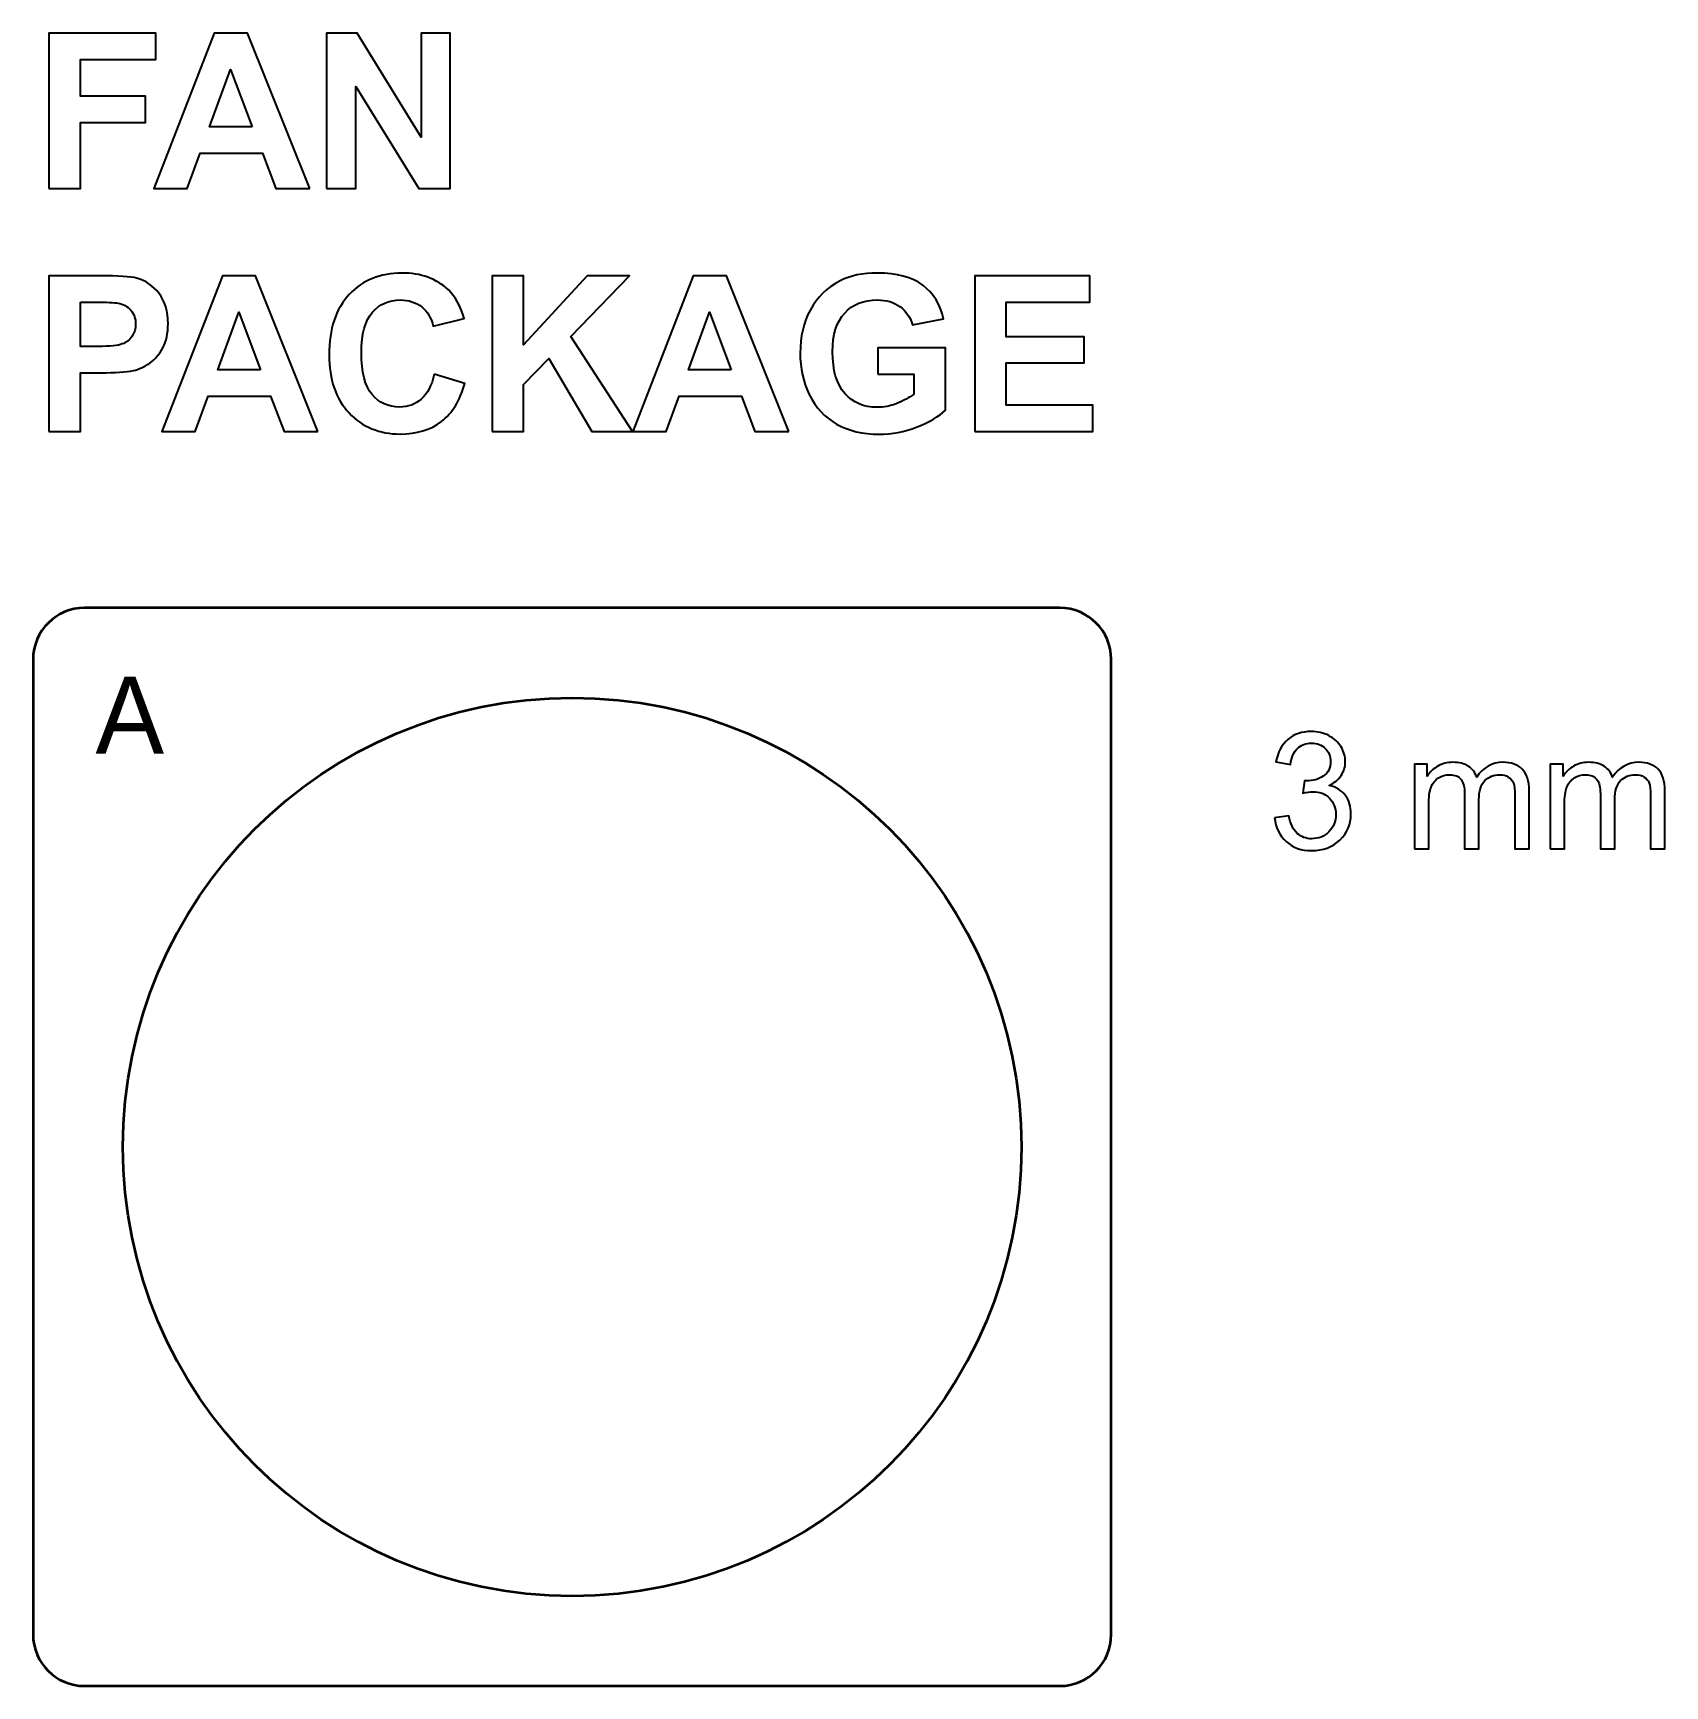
# Model space of a CAD drawing. Header units: millimetres. Extents: x -90 to 80, y -130 to 135.
# Drawn here: x -90 to -26.4, y 70.5 to 134.9 of the extents above; entities that cross this region are included whole.
import ezdxf

# ---------------------------------------------------------------- set-up
doc = ezdxf.new("R2010")
doc.units = ezdxf.units.MM
doc.header["$MEASUREMENT"] = 0
doc.layers.add('Layer 1', color=7, linetype='Continuous')

msp = doc.modelspace()

# ---------------------------------------------------------------- linework, layer by layer
at = {"layer": 'Layer 1', "color": 242, "lineweight": 35}
msp.add_ellipse((-69, 91.5), major_axis=(0, 17.5), ratio=1, dxfattribs=at)
at = {"layer": 'Layer 1', "color": 7}
for points, knots in [([(-89.3819, 128.8349), (-89.3819, 128.8349), (-89.3819, 134.897), (-89.3819, 134.897), (-89.3819, 134.897), (-89.3819, 134.897), (-85.2164, 134.897), (-85.2164, 134.897), (-85.2164, 134.897), (-85.2164, 134.897), (-85.2164, 133.8725), (-85.2164, 133.8725), (-85.2164, 133.8725), (-85.2164, 133.8725), (-88.1543, 133.8725), (-88.1543, 133.8725), (-88.1543, 133.8725), (-88.1543, 133.8725), (-88.1543, 132.4332), (-88.1543, 132.4332), (-88.1543, 132.4332), (-88.1543, 132.4332), (-85.6143, 132.4332), (-85.6143, 132.4332), (-85.6143, 132.4332), (-85.6143, 132.4332), (-85.6143, 131.4087), (-85.6143, 131.4087), (-85.6143, 131.4087), (-85.6143, 131.4087), (-88.1543, 131.4087), (-88.1543, 131.4087), (-88.1543, 131.4087), (-88.1543, 131.4087), (-88.1543, 128.8349), (-88.1543, 128.8349), (-88.1543, 128.8349), (-88.1543, 128.8349), (-89.3819, 128.8349), (-89.3819, 128.8349)], [0, 0, 0, 0, 0.0909091, 0.0909091, 0.0909091, 0.0909091, 0.1818182, 0.1818182, 0.1818182, 0.1818182, 0.2727273, 0.2727273, 0.2727273, 0.2727273, 0.3636364, 0.3636364, 0.3636364, 0.3636364, 0.4545455, 0.4545455, 0.4545455, 0.4545455, 0.5454545, 0.5454545, 0.5454545, 0.5454545, 0.6363636, 0.6363636, 0.6363636, 0.6363636, 0.7272727, 0.7272727, 0.7272727, 0.7272727, 0.8181818, 0.8181818, 0.8181818, 0.8181818, 1, 1, 1, 1]), ([(-79.2164, 128.8349), (-79.2164, 128.8349), (-80.5386, 128.8349), (-80.5386, 128.8349), (-80.5386, 128.8349), (-80.5386, 128.8349), (-81.0621, 130.215), (-81.0621, 130.215), (-81.0621, 130.215), (-81.0621, 130.215), (-83.4934, 130.215), (-83.4934, 130.215), (-83.4934, 130.215), (-83.4934, 130.215), (-83.9972, 128.8349), (-83.9972, 128.8349), (-83.9972, 128.8349), (-83.9972, 128.8349), (-85.2954, 128.8349), (-85.2954, 128.8349), (-85.2954, 128.8349), (-85.2954, 128.8349), (-82.9417, 134.897), (-82.9417, 134.897), (-82.9417, 134.897), (-82.9417, 134.897), (-81.6449, 134.897), (-81.6449, 134.897), (-81.6449, 134.897), (-81.6449, 134.897), (-79.2164, 128.8349), (-79.2164, 128.8349)], [0, 0, 0, 0, 0.1111111, 0.1111111, 0.1111111, 0.1111111, 0.2222222, 0.2222222, 0.2222222, 0.2222222, 0.3333333, 0.3333333, 0.3333333, 0.3333333, 0.4444444, 0.4444444, 0.4444444, 0.4444444, 0.5555556, 0.5555556, 0.5555556, 0.5555556, 0.6666667, 0.6666667, 0.6666667, 0.6666667, 0.7777778, 0.7777778, 0.7777778, 0.7777778, 1, 1, 1, 1]), ([(-78.563, 128.8349), (-78.563, 128.8349), (-78.563, 134.897), (-78.563, 134.897), (-78.563, 134.897), (-78.563, 134.897), (-77.3749, 134.897), (-77.3749, 134.897), (-77.3749, 134.897), (-77.3749, 134.897), (-74.8801, 130.8344), (-74.8801, 130.8344), (-74.8801, 130.8344), (-74.8801, 130.8344), (-74.8801, 134.897), (-74.8801, 134.897), (-74.8801, 134.897), (-74.8801, 134.897), (-73.7455, 134.897), (-73.7455, 134.897), (-73.7455, 134.897), (-73.7455, 134.897), (-73.7455, 128.8349), (-73.7455, 128.8349), (-73.7455, 128.8349), (-73.7455, 128.8349), (-74.9718, 128.8349), (-74.9718, 128.8349), (-74.9718, 128.8349), (-74.9718, 128.8349), (-77.4285, 132.8198), (-77.4285, 132.8198), (-77.4285, 132.8198), (-77.4285, 132.8198), (-77.4285, 128.8349), (-77.4285, 128.8349), (-77.4285, 128.8349), (-77.4285, 128.8349), (-78.563, 128.8349), (-78.563, 128.8349)], [0, 0, 0, 0, 0.0909091, 0.0909091, 0.0909091, 0.0909091, 0.1818182, 0.1818182, 0.1818182, 0.1818182, 0.2727273, 0.2727273, 0.2727273, 0.2727273, 0.3636364, 0.3636364, 0.3636364, 0.3636364, 0.4545455, 0.4545455, 0.4545455, 0.4545455, 0.5454545, 0.5454545, 0.5454545, 0.5454545, 0.6363636, 0.6363636, 0.6363636, 0.6363636, 0.7272727, 0.7272727, 0.7272727, 0.7272727, 0.8181818, 0.8181818, 0.8181818, 0.8181818, 1, 1, 1, 1]), ([(-81.46, 131.2394), (-81.46, 131.2394), (-82.3025, 133.4831), (-82.3025, 133.4831), (-82.3025, 133.4831), (-82.3025, 133.4831), (-83.1209, 131.2394), (-83.1209, 131.2394), (-83.1209, 131.2394), (-83.1209, 131.2394), (-81.46, 131.2394), (-81.46, 131.2394)], [0, 0, 0, 0, 0.25, 0.25, 0.25, 0.25, 0.5, 0.5, 0.5, 0.5, 1, 1, 1, 1]), ([(-89.3819, 119.3763), (-89.3819, 119.3763), (-89.3819, 125.4384), (-89.3819, 125.4384), (-89.3819, 125.4384), (-89.3819, 125.4384), (-87.4191, 125.4384), (-87.4191, 125.4384), (-87.4191, 125.4384), (-86.6754, 125.4384), (-86.1914, 125.4088), (-85.9657, 125.3481), (-85.9657, 125.3481), (-85.6185, 125.2564), (-85.3278, 125.0588), (-85.0936, 124.754), (-85.0936, 124.754), (-84.8594, 124.4492), (-84.7422, 124.0555), (-84.7422, 123.5729), (-84.7422, 123.5729), (-84.7422, 123.2004), (-84.81, 122.8885), (-84.944, 122.6345), (-84.944, 122.6345), (-85.0795, 122.3805), (-85.2502, 122.1816), (-85.4577, 122.0362), (-85.4577, 122.0362), (-85.6651, 121.8923), (-85.8768, 121.7963), (-86.0913, 121.7498), (-86.0913, 121.7498), (-86.3834, 121.6919), (-86.8053, 121.6623), (-87.3584, 121.6623), (-87.3584, 121.6623), (-87.3584, 121.6623), (-88.1543, 121.6623), (-88.1543, 121.6623), (-88.1543, 121.6623), (-88.1543, 121.6623), (-88.1543, 119.3763), (-88.1543, 119.3763), (-88.1543, 119.3763), (-88.1543, 119.3763), (-89.3819, 119.3763), (-89.3819, 119.3763)], [0, 0, 0, 0, 0.0769231, 0.0769231, 0.0769231, 0.0769231, 0.1538462, 0.1538462, 0.1538462, 0.1538462, 0.2307692, 0.2307692, 0.2307692, 0.2307692, 0.3076923, 0.3076923, 0.3076923, 0.3076923, 0.3846154, 0.3846154, 0.3846154, 0.3846154, 0.4615385, 0.4615385, 0.4615385, 0.4615385, 0.5384615, 0.5384615, 0.5384615, 0.5384615, 0.6153846, 0.6153846, 0.6153846, 0.6153846, 0.6923077, 0.6923077, 0.6923077, 0.6923077, 0.7692308, 0.7692308, 0.7692308, 0.7692308, 0.8461538, 0.8461538, 0.8461538, 0.8461538, 1, 1, 1, 1]), ([(-78.9017, 119.3763), (-78.9017, 119.3763), (-80.2239, 119.3763), (-80.2239, 119.3763), (-80.2239, 119.3763), (-80.2239, 119.3763), (-80.7474, 120.7564), (-80.7474, 120.7564), (-80.7474, 120.7564), (-80.7474, 120.7564), (-83.1787, 120.7564), (-83.1787, 120.7564), (-83.1787, 120.7564), (-83.1787, 120.7564), (-83.6825, 119.3763), (-83.6825, 119.3763), (-83.6825, 119.3763), (-83.6825, 119.3763), (-84.9807, 119.3763), (-84.9807, 119.3763), (-84.9807, 119.3763), (-84.9807, 119.3763), (-82.627, 125.4384), (-82.627, 125.4384), (-82.627, 125.4384), (-82.627, 125.4384), (-81.3302, 125.4384), (-81.3302, 125.4384), (-81.3302, 125.4384), (-81.3302, 125.4384), (-78.9017, 119.3763), (-78.9017, 119.3763)], [0, 0, 0, 0, 0.1111111, 0.1111111, 0.1111111, 0.1111111, 0.2222222, 0.2222222, 0.2222222, 0.2222222, 0.3333333, 0.3333333, 0.3333333, 0.3333333, 0.4444444, 0.4444444, 0.4444444, 0.4444444, 0.5555556, 0.5555556, 0.5555556, 0.5555556, 0.6666667, 0.6666667, 0.6666667, 0.6666667, 0.7777778, 0.7777778, 0.7777778, 0.7777778, 1, 1, 1, 1]), ([(-74.3706, 121.6115), (-74.3706, 121.6115), (-73.1853, 121.2474), (-73.1853, 121.2474), (-73.1853, 121.2474), (-73.3673, 120.58), (-73.6707, 120.0847), (-74.0941, 119.7601), (-74.0941, 119.7601), (-74.5174, 119.437), (-75.0536, 119.2747), (-75.7041, 119.2747), (-75.7041, 119.2747), (-76.5099, 119.2747), (-77.1717, 119.5499), (-77.691, 120.1002), (-77.691, 120.1002), (-78.2088, 120.6505), (-78.4685, 121.4026), (-78.4685, 122.358), (-78.4685, 122.358), (-78.4685, 123.3669), (-78.2074, 124.1515), (-77.6867, 124.7103), (-77.6867, 124.7103), (-77.166, 125.2691), (-76.4802, 125.5485), (-75.6307, 125.5485), (-75.6307, 125.5485), (-74.8885, 125.5485), (-74.286, 125.3283), (-73.8231, 124.8895), (-73.8231, 124.8895), (-73.5466, 124.6298), (-73.3405, 124.2573), (-73.2022, 123.7705), (-73.2022, 123.7705), (-73.2022, 123.7705), (-74.413, 123.4826), (-74.413, 123.4826), (-74.413, 123.4826), (-74.4849, 123.7959), (-74.6345, 124.0442), (-74.8617, 124.2263), (-74.8617, 124.2263), (-75.0903, 124.4083), (-75.3669, 124.4986), (-75.6914, 124.4986), (-75.6914, 124.4986), (-76.1416, 124.4986), (-76.507, 124.3377), (-76.7864, 124.0146), (-76.7864, 124.0146), (-77.0672, 123.6929), (-77.2069, 123.1707), (-77.2069, 122.4483), (-77.2069, 122.4483), (-77.2069, 121.6834), (-77.0687, 121.1374), (-76.7935, 120.8128), (-76.7935, 120.8128), (-76.5169, 120.4868), (-76.1585, 120.3246), (-75.7168, 120.3246), (-75.7168, 120.3246), (-75.3909, 120.3246), (-75.1101, 120.4276), (-74.8758, 120.635), (-74.8758, 120.635), (-74.6416, 120.8424), (-74.4722, 121.167), (-74.3706, 121.6115)], [0, 0, 0, 0, 0.0526316, 0.0526316, 0.0526316, 0.0526316, 0.1052632, 0.1052632, 0.1052632, 0.1052632, 0.1578947, 0.1578947, 0.1578947, 0.1578947, 0.2105263, 0.2105263, 0.2105263, 0.2105263, 0.2631579, 0.2631579, 0.2631579, 0.2631579, 0.3157895, 0.3157895, 0.3157895, 0.3157895, 0.3684211, 0.3684211, 0.3684211, 0.3684211, 0.4210526, 0.4210526, 0.4210526, 0.4210526, 0.4736842, 0.4736842, 0.4736842, 0.4736842, 0.5263158, 0.5263158, 0.5263158, 0.5263158, 0.5789474, 0.5789474, 0.5789474, 0.5789474, 0.6315789, 0.6315789, 0.6315789, 0.6315789, 0.6842105, 0.6842105, 0.6842105, 0.6842105, 0.7368421, 0.7368421, 0.7368421, 0.7368421, 0.7894737, 0.7894737, 0.7894737, 0.7894737, 0.8421053, 0.8421053, 0.8421053, 0.8421053, 0.8947368, 0.8947368, 0.8947368, 0.8947368, 1, 1, 1, 1]), ([(-72.1171, 119.3763), (-72.1171, 119.3763), (-72.1171, 125.4384), (-72.1171, 125.4384), (-72.1171, 125.4384), (-72.1171, 125.4384), (-70.8894, 125.4384), (-70.8894, 125.4384), (-70.8894, 125.4384), (-70.8894, 125.4384), (-70.8894, 122.7531), (-70.8894, 122.7531), (-70.8894, 122.7531), (-70.8894, 122.7531), (-68.4158, 125.4384), (-68.4158, 125.4384), (-68.4158, 125.4384), (-68.4158, 125.4384), (-66.7704, 125.4384), (-66.7704, 125.4384), (-66.7704, 125.4384), (-66.7704, 125.4384), (-69.0578, 123.0776), (-69.0578, 123.0776), (-69.0578, 123.0776), (-69.0578, 123.0776), (-66.6519, 119.3763), (-66.6519, 119.3763), (-66.6519, 119.3763), (-66.6519, 119.3763), (-68.2352, 119.3763), (-68.2352, 119.3763), (-68.2352, 119.3763), (-68.2352, 119.3763), (-69.9031, 122.2225), (-69.9031, 122.2225), (-69.9031, 122.2225), (-69.9031, 122.2225), (-70.8894, 121.2093), (-70.8894, 121.2093), (-70.8894, 121.2093), (-70.8894, 121.2093), (-70.8894, 119.3763), (-70.8894, 119.3763), (-70.8894, 119.3763), (-70.8894, 119.3763), (-72.1171, 119.3763), (-72.1171, 119.3763)], [0, 0, 0, 0, 0.0769231, 0.0769231, 0.0769231, 0.0769231, 0.1538462, 0.1538462, 0.1538462, 0.1538462, 0.2307692, 0.2307692, 0.2307692, 0.2307692, 0.3076923, 0.3076923, 0.3076923, 0.3076923, 0.3846154, 0.3846154, 0.3846154, 0.3846154, 0.4615385, 0.4615385, 0.4615385, 0.4615385, 0.5384615, 0.5384615, 0.5384615, 0.5384615, 0.6153846, 0.6153846, 0.6153846, 0.6153846, 0.6923077, 0.6923077, 0.6923077, 0.6923077, 0.7692308, 0.7692308, 0.7692308, 0.7692308, 0.8461538, 0.8461538, 0.8461538, 0.8461538, 1, 1, 1, 1]), ([(-60.5588, 119.3763), (-60.5588, 119.3763), (-61.881, 119.3763), (-61.881, 119.3763), (-61.881, 119.3763), (-61.881, 119.3763), (-62.4045, 120.7564), (-62.4045, 120.7564), (-62.4045, 120.7564), (-62.4045, 120.7564), (-64.8358, 120.7564), (-64.8358, 120.7564), (-64.8358, 120.7564), (-64.8358, 120.7564), (-65.3396, 119.3763), (-65.3396, 119.3763), (-65.3396, 119.3763), (-65.3396, 119.3763), (-66.6378, 119.3763), (-66.6378, 119.3763), (-66.6378, 119.3763), (-66.6378, 119.3763), (-64.2841, 125.4384), (-64.2841, 125.4384), (-64.2841, 125.4384), (-64.2841, 125.4384), (-62.9873, 125.4384), (-62.9873, 125.4384), (-62.9873, 125.4384), (-62.9873, 125.4384), (-60.5588, 119.3763), (-60.5588, 119.3763)], [0, 0, 0, 0, 0.1111111, 0.1111111, 0.1111111, 0.1111111, 0.2222222, 0.2222222, 0.2222222, 0.2222222, 0.3333333, 0.3333333, 0.3333333, 0.3333333, 0.4444444, 0.4444444, 0.4444444, 0.4444444, 0.5555556, 0.5555556, 0.5555556, 0.5555556, 0.6666667, 0.6666667, 0.6666667, 0.6666667, 0.7777778, 0.7777778, 0.7777778, 0.7777778, 1, 1, 1, 1]), ([(-57.0861, 121.603), (-57.0861, 121.603), (-57.0861, 122.6275), (-57.0861, 122.6275), (-57.0861, 122.6275), (-57.0861, 122.6275), (-54.4529, 122.6275), (-54.4529, 122.6275), (-54.4529, 122.6275), (-54.4529, 122.6275), (-54.4529, 120.2088), (-54.4529, 120.2088), (-54.4529, 120.2088), (-54.7084, 119.9591), (-55.0795, 119.7404), (-55.5663, 119.5499), (-55.5663, 119.5499), (-56.0517, 119.3608), (-56.5442, 119.2662), (-57.0437, 119.2662), (-57.0437, 119.2662), (-57.6773, 119.2662), (-58.2291, 119.3989), (-58.7004, 119.6656), (-58.7004, 119.6656), (-59.1703, 119.9323), (-59.5244, 120.3147), (-59.7615, 120.81), (-59.7615, 120.81), (-59.9986, 121.3053), (-60.1171, 121.8457), (-60.1171, 122.4285), (-60.1171, 122.4285), (-60.1171, 123.0607), (-59.9845, 123.6223), (-59.7206, 124.1148), (-59.7206, 124.1148), (-59.4553, 124.6058), (-59.0687, 124.984), (-58.5592, 125.2465), (-58.5592, 125.2465), (-58.1698, 125.4483), (-57.6872, 125.5485), (-57.1086, 125.5485), (-57.1086, 125.5485), (-56.3565, 125.5485), (-55.7681, 125.3904), (-55.3448, 125.0743), (-55.3448, 125.0743), (-54.9228, 124.7568), (-54.6505, 124.3208), (-54.5291, 123.762), (-54.5291, 123.762), (-54.5291, 123.762), (-55.7483, 123.5334), (-55.7483, 123.5334), (-55.7483, 123.5334), (-55.833, 123.8311), (-55.9939, 124.0668), (-56.2295, 124.2404), (-56.2295, 124.2404), (-56.4638, 124.4125), (-56.7573, 124.4986), (-57.11, 124.4986), (-57.11, 124.4986), (-57.6434, 124.4986), (-58.0682, 124.3293), (-58.3829, 123.9892), (-58.3829, 123.9892), (-58.6975, 123.6491), (-58.8556, 123.1453), (-58.8556, 122.4779), (-58.8556, 122.4779), (-58.8556, 121.7568), (-58.6961, 121.2164), (-58.3772, 120.8565), (-58.3772, 120.8565), (-58.0569, 120.4967), (-57.6392, 120.3161), (-57.1213, 120.3161), (-57.1213, 120.3161), (-56.8659, 120.3161), (-56.6091, 120.3669), (-56.3523, 120.4671), (-56.3523, 120.4671), (-56.0941, 120.5673), (-55.8739, 120.69), (-55.6891, 120.834), (-55.6891, 120.834), (-55.6891, 120.834), (-55.6891, 121.603), (-55.6891, 121.603), (-55.6891, 121.603), (-55.6891, 121.603), (-57.0861, 121.603), (-57.0861, 121.603)], [0, 0, 0, 0, 0.04, 0.04, 0.04, 0.04, 0.08, 0.08, 0.08, 0.08, 0.12, 0.12, 0.12, 0.12, 0.16, 0.16, 0.16, 0.16, 0.2, 0.2, 0.2, 0.2, 0.24, 0.24, 0.24, 0.24, 0.28, 0.28, 0.28, 0.28, 0.32, 0.32, 0.32, 0.32, 0.36, 0.36, 0.36, 0.36, 0.4, 0.4, 0.4, 0.4, 0.44, 0.44, 0.44, 0.44, 0.48, 0.48, 0.48, 0.48, 0.52, 0.52, 0.52, 0.52, 0.56, 0.56, 0.56, 0.56, 0.6, 0.6, 0.6, 0.6, 0.64, 0.64, 0.64, 0.64, 0.68, 0.68, 0.68, 0.68, 0.72, 0.72, 0.72, 0.72, 0.76, 0.76, 0.76, 0.76, 0.8, 0.8, 0.8, 0.8, 0.84, 0.84, 0.84, 0.84, 0.88, 0.88, 0.88, 0.88, 0.92, 0.92, 0.92, 0.92, 1, 1, 1, 1]), ([(-53.3198, 119.3763), (-53.3198, 119.3763), (-53.3198, 125.4384), (-53.3198, 125.4384), (-53.3198, 125.4384), (-53.3198, 125.4384), (-48.8325, 125.4384), (-48.8325, 125.4384), (-48.8325, 125.4384), (-48.8325, 125.4384), (-48.8325, 124.4139), (-48.8325, 124.4139), (-48.8325, 124.4139), (-48.8325, 124.4139), (-52.0922, 124.4139), (-52.0922, 124.4139), (-52.0922, 124.4139), (-52.0922, 124.4139), (-52.0922, 123.0677), (-52.0922, 123.0677), (-52.0922, 123.0677), (-52.0922, 123.0677), (-49.0611, 123.0677), (-49.0611, 123.0677), (-49.0611, 123.0677), (-49.0611, 123.0677), (-49.0611, 122.0433), (-49.0611, 122.0433), (-49.0611, 122.0433), (-49.0611, 122.0433), (-52.0922, 122.0433), (-52.0922, 122.0433), (-52.0922, 122.0433), (-52.0922, 122.0433), (-52.0922, 120.4008), (-52.0922, 120.4008), (-52.0922, 120.4008), (-52.0922, 120.4008), (-48.714, 120.4008), (-48.714, 120.4008), (-48.714, 120.4008), (-48.714, 120.4008), (-48.714, 119.3763), (-48.714, 119.3763), (-48.714, 119.3763), (-48.714, 119.3763), (-53.3198, 119.3763), (-53.3198, 119.3763)], [0, 0, 0, 0, 0.0769231, 0.0769231, 0.0769231, 0.0769231, 0.1538462, 0.1538462, 0.1538462, 0.1538462, 0.2307692, 0.2307692, 0.2307692, 0.2307692, 0.3076923, 0.3076923, 0.3076923, 0.3076923, 0.3846154, 0.3846154, 0.3846154, 0.3846154, 0.4615385, 0.4615385, 0.4615385, 0.4615385, 0.5384615, 0.5384615, 0.5384615, 0.5384615, 0.6153846, 0.6153846, 0.6153846, 0.6153846, 0.6923077, 0.6923077, 0.6923077, 0.6923077, 0.7692308, 0.7692308, 0.7692308, 0.7692308, 0.8461538, 0.8461538, 0.8461538, 0.8461538, 1, 1, 1, 1]), ([(-88.1543, 124.4139), (-88.1543, 124.4139), (-88.1543, 122.6867), (-88.1543, 122.6867), (-88.1543, 122.6867), (-88.1543, 122.6867), (-87.4868, 122.6867), (-87.4868, 122.6867), (-87.4868, 122.6867), (-87.0056, 122.6867), (-86.6853, 122.7192), (-86.523, 122.7827), (-86.523, 122.7827), (-86.3608, 122.8462), (-86.2338, 122.945), (-86.1421, 123.0818), (-86.1421, 123.0818), (-86.0503, 123.2173), (-86.0038, 123.3739), (-86.0038, 123.5546), (-86.0038, 123.5546), (-86.0038, 123.7761), (-86.0687, 123.9581), (-86.1971, 124.1021), (-86.1971, 124.1021), (-86.3269, 124.246), (-86.4892, 124.3363), (-86.6881, 124.373), (-86.6881, 124.373), (-86.8335, 124.3998), (-87.1256, 124.4139), (-87.5659, 124.4139), (-87.5659, 124.4139), (-87.5659, 124.4139), (-88.1543, 124.4139), (-88.1543, 124.4139)], [0, 0, 0, 0, 0.1, 0.1, 0.1, 0.1, 0.2, 0.2, 0.2, 0.2, 0.3, 0.3, 0.3, 0.3, 0.4, 0.4, 0.4, 0.4, 0.5, 0.5, 0.5, 0.5, 0.6, 0.6, 0.6, 0.6, 0.7, 0.7, 0.7, 0.7, 0.8, 0.8, 0.8, 0.8, 1, 1, 1, 1]), ([(-81.1453, 121.7808), (-81.1453, 121.7808), (-81.9878, 124.0245), (-81.9878, 124.0245), (-81.9878, 124.0245), (-81.9878, 124.0245), (-82.8062, 121.7808), (-82.8062, 121.7808), (-82.8062, 121.7808), (-82.8062, 121.7808), (-81.1453, 121.7808), (-81.1453, 121.7808)], [0, 0, 0, 0, 0.25, 0.25, 0.25, 0.25, 0.5, 0.5, 0.5, 0.5, 1, 1, 1, 1]), ([(-62.8024, 121.7808), (-62.8024, 121.7808), (-63.6449, 124.0245), (-63.6449, 124.0245), (-63.6449, 124.0245), (-63.6449, 124.0245), (-64.4633, 121.7808), (-64.4633, 121.7808), (-64.4633, 121.7808), (-64.4633, 121.7808), (-62.8024, 121.7808), (-62.8024, 121.7808)], [0, 0, 0, 0, 0.25, 0.25, 0.25, 0.25, 0.5, 0.5, 0.5, 0.5, 1, 1, 1, 1])]:
    msp.add_open_spline(points, degree=3, knots=knots, dxfattribs=at)
at = {"layer": 'Layer 1', "color": 242, "lineweight": 35}
msp.add_open_spline([(-50, 70.5), (-50, 70.5), (-88, 70.5), (-88, 70.5), (-88, 70.5), (-89.1, 70.5), (-90, 71.4), (-90, 72.5), (-90, 72.5), (-90, 72.5), (-90, 110.5), (-90, 110.5), (-90, 110.5), (-90, 111.6), (-89.1, 112.5), (-88, 112.5), (-88, 112.5), (-88, 112.5), (-50, 112.5), (-50, 112.5), (-50, 112.5), (-48.9001, 112.5), (-48, 111.6), (-48, 110.5), (-48, 110.5), (-48, 110.5), (-48, 72.5), (-48, 72.5), (-48, 72.5), (-48, 71.4), (-48.9001, 70.5), (-50, 70.5)], degree=3, knots=[0, 0, 0, 0, 0.1111111, 0.1111111, 0.1111111, 0.1111111, 0.2222222, 0.2222222, 0.2222222, 0.2222222, 0.3333333, 0.3333333, 0.3333333, 0.3333333, 0.4444444, 0.4444444, 0.4444444, 0.4444444, 0.5555556, 0.5555556, 0.5555556, 0.5555556, 0.6666667, 0.6666667, 0.6666667, 0.6666667, 0.7777778, 0.7777778, 0.7777778, 0.7777778, 1, 1, 1, 1], dxfattribs=at)
at = {"layer": 'Layer 1', "color": 242}
for points, knots in [([(-41.6396, 104.3259), (-41.6396, 104.3259), (-41.0808, 104.4021), (-41.0808, 104.4021), (-41.0808, 104.4021), (-41.0162, 104.0846), (-40.9083, 103.856), (-40.7548, 103.7163), (-40.7548, 103.7163), (-40.6014, 103.5766), (-40.413, 103.5068), (-40.1897, 103.5068), (-40.1897, 103.5068), (-39.9251, 103.5068), (-39.7018, 103.5978), (-39.5219, 103.7798), (-39.5219, 103.7798), (-39.342, 103.9618), (-39.252, 104.1873), (-39.252, 104.4561), (-39.252, 104.4561), (-39.252, 104.7122), (-39.3356, 104.9239), (-39.5039, 105.0911), (-39.5039, 105.0911), (-39.6711, 105.2572), (-39.8838, 105.3408), (-40.1431, 105.3408), (-40.1431, 105.3408), (-40.2489, 105.3408), (-40.3802, 105.3197), (-40.5379, 105.2784), (-40.5379, 105.2784), (-40.5379, 105.2784), (-40.4754, 105.7674), (-40.4754, 105.7674), (-40.4754, 105.7674), (-40.4384, 105.7631), (-40.4077, 105.761), (-40.3855, 105.761), (-40.3855, 105.761), (-40.1463, 105.761), (-39.9325, 105.8234), (-39.7409, 105.9473), (-39.7409, 105.9473), (-39.5504, 106.0711), (-39.4552, 106.2616), (-39.4552, 106.5188), (-39.4552, 106.5188), (-39.4552, 106.723), (-39.525, 106.8924), (-39.6637, 107.0268), (-39.6637, 107.0268), (-39.8023, 107.1612), (-39.9812, 107.2279), (-40.2003, 107.2279), (-40.2003, 107.2279), (-40.4183, 107.2279), (-40.5993, 107.1591), (-40.7442, 107.0215), (-40.7442, 107.0215), (-40.8892, 106.8839), (-40.9824, 106.6775), (-41.0236, 106.4024), (-41.0236, 106.4024), (-41.0236, 106.4024), (-41.5824, 106.504), (-41.5824, 106.504), (-41.5824, 106.504), (-41.5137, 106.8786), (-41.3591, 107.1696), (-41.1168, 107.376), (-41.1168, 107.376), (-40.8755, 107.5824), (-40.5739, 107.6851), (-40.214, 107.6851), (-40.214, 107.6851), (-39.9664, 107.6851), (-39.7378, 107.6321), (-39.5293, 107.5252), (-39.5293, 107.5252), (-39.3197, 107.4194), (-39.1599, 107.2744), (-39.0499, 107.0913), (-39.0499, 107.0913), (-38.9387, 106.9072), (-38.8837, 106.7124), (-38.8837, 106.5061), (-38.8837, 106.5061), (-38.8837, 106.3103), (-38.9366, 106.1325), (-39.0414, 105.9716), (-39.0414, 105.9716), (-39.1472, 105.8107), (-39.3039, 105.6827), (-39.5102, 105.5874), (-39.5102, 105.5874), (-39.2414, 105.5261), (-39.0329, 105.3969), (-38.8837, 105.2011), (-38.8837, 105.2011), (-38.7355, 105.0064), (-38.6614, 104.7609), (-38.6614, 104.4677), (-38.6614, 104.4677), (-38.6614, 104.0708), (-38.8064, 103.7332), (-39.0954, 103.457), (-39.0954, 103.457), (-39.3853, 103.1808), (-39.7515, 103.0432), (-40.1939, 103.0432), (-40.1939, 103.0432), (-40.5929, 103.0432), (-40.9242, 103.1628), (-41.1877, 103.4009), (-41.1877, 103.4009), (-41.4523, 103.639), (-41.6026, 103.947), (-41.6396, 104.3259)], [0, 0, 0, 0, 0.0322581, 0.0322581, 0.0322581, 0.0322581, 0.0645161, 0.0645161, 0.0645161, 0.0645161, 0.0967742, 0.0967742, 0.0967742, 0.0967742, 0.1290323, 0.1290323, 0.1290323, 0.1290323, 0.1612903, 0.1612903, 0.1612903, 0.1612903, 0.1935484, 0.1935484, 0.1935484, 0.1935484, 0.2258065, 0.2258065, 0.2258065, 0.2258065, 0.2580645, 0.2580645, 0.2580645, 0.2580645, 0.2903226, 0.2903226, 0.2903226, 0.2903226, 0.3225806, 0.3225806, 0.3225806, 0.3225806, 0.3548387, 0.3548387, 0.3548387, 0.3548387, 0.3870968, 0.3870968, 0.3870968, 0.3870968, 0.4193548, 0.4193548, 0.4193548, 0.4193548, 0.4516129, 0.4516129, 0.4516129, 0.4516129, 0.483871, 0.483871, 0.483871, 0.483871, 0.516129, 0.516129, 0.516129, 0.516129, 0.5483871, 0.5483871, 0.5483871, 0.5483871, 0.5806452, 0.5806452, 0.5806452, 0.5806452, 0.6129032, 0.6129032, 0.6129032, 0.6129032, 0.6451613, 0.6451613, 0.6451613, 0.6451613, 0.6774194, 0.6774194, 0.6774194, 0.6774194, 0.7096774, 0.7096774, 0.7096774, 0.7096774, 0.7419355, 0.7419355, 0.7419355, 0.7419355, 0.7741935, 0.7741935, 0.7741935, 0.7741935, 0.8064516, 0.8064516, 0.8064516, 0.8064516, 0.8387097, 0.8387097, 0.8387097, 0.8387097, 0.8709677, 0.8709677, 0.8709677, 0.8709677, 0.9032258, 0.9032258, 0.9032258, 0.9032258, 0.9354839, 0.9354839, 0.9354839, 0.9354839, 1, 1, 1, 1]), ([(-36.1913, 103.1194), (-36.1913, 103.1194), (-36.1913, 106.4151), (-36.1913, 106.4151), (-36.1913, 106.4151), (-36.1913, 106.4151), (-35.6896, 106.4151), (-35.6896, 106.4151), (-35.6896, 106.4151), (-35.6896, 106.4151), (-35.6896, 105.9494), (-35.6896, 105.9494), (-35.6896, 105.9494), (-35.587, 106.1103), (-35.4494, 106.2404), (-35.278, 106.3378), (-35.278, 106.3378), (-35.1065, 106.4362), (-34.9118, 106.4849), (-34.6927, 106.4849), (-34.6927, 106.4849), (-34.4493, 106.4849), (-34.2493, 106.4341), (-34.0937, 106.3336), (-34.0937, 106.3336), (-33.9381, 106.232), (-33.828, 106.0912), (-33.7645, 105.9092), (-33.7645, 105.9092), (-33.5021, 106.2933), (-33.1623, 106.4849), (-32.7432, 106.4849), (-32.7432, 106.4849), (-32.4152, 106.4849), (-32.1622, 106.3949), (-31.9865, 106.214), (-31.9865, 106.214), (-31.8098, 106.033), (-31.7209, 105.7547), (-31.7209, 105.3789), (-31.7209, 105.3789), (-31.7209, 105.3789), (-31.7209, 103.1194), (-31.7209, 103.1194), (-31.7209, 103.1194), (-31.7209, 103.1194), (-32.2797, 103.1194), (-32.2797, 103.1194), (-32.2797, 103.1194), (-32.2797, 103.1194), (-32.2797, 105.1937), (-32.2797, 105.1937), (-32.2797, 105.1937), (-32.2797, 105.416), (-32.2987, 105.5769), (-32.3347, 105.6753), (-32.3347, 105.6753), (-32.3707, 105.7737), (-32.4363, 105.852), (-32.5326, 105.9123), (-32.5326, 105.9123), (-32.6279, 105.9727), (-32.7401, 106.0023), (-32.8681, 106.0023), (-32.8681, 106.0023), (-33.101, 106.0023), (-33.2936, 105.925), (-33.447, 105.7716), (-33.447, 105.7716), (-33.6005, 105.6171), (-33.6767, 105.3705), (-33.6767, 105.0318), (-33.6767, 105.0318), (-33.6767, 105.0318), (-33.6767, 103.1194), (-33.6767, 103.1194), (-33.6767, 103.1194), (-33.6767, 103.1194), (-34.2355, 103.1194), (-34.2355, 103.1194), (-34.2355, 103.1194), (-34.2355, 103.1194), (-34.2355, 105.2583), (-34.2355, 105.2583), (-34.2355, 105.2583), (-34.2355, 105.5059), (-34.281, 105.6922), (-34.372, 105.816), (-34.372, 105.816), (-34.463, 105.9399), (-34.6123, 106.0023), (-34.8186, 106.0023), (-34.8186, 106.0023), (-34.9753, 106.0023), (-35.1203, 105.961), (-35.2536, 105.8785), (-35.2536, 105.8785), (-35.387, 105.7959), (-35.4833, 105.6753), (-35.5436, 105.5155), (-35.5436, 105.5155), (-35.6029, 105.3567), (-35.6325, 105.1271), (-35.6325, 104.8276), (-35.6325, 104.8276), (-35.6325, 104.8276), (-35.6325, 103.1194), (-35.6325, 103.1194), (-35.6325, 103.1194), (-35.6325, 103.1194), (-36.1913, 103.1194), (-36.1913, 103.1194)], [0, 0, 0, 0, 0.0344828, 0.0344828, 0.0344828, 0.0344828, 0.0689655, 0.0689655, 0.0689655, 0.0689655, 0.1034483, 0.1034483, 0.1034483, 0.1034483, 0.137931, 0.137931, 0.137931, 0.137931, 0.1724138, 0.1724138, 0.1724138, 0.1724138, 0.2068966, 0.2068966, 0.2068966, 0.2068966, 0.2413793, 0.2413793, 0.2413793, 0.2413793, 0.2758621, 0.2758621, 0.2758621, 0.2758621, 0.3103448, 0.3103448, 0.3103448, 0.3103448, 0.3448276, 0.3448276, 0.3448276, 0.3448276, 0.3793103, 0.3793103, 0.3793103, 0.3793103, 0.4137931, 0.4137931, 0.4137931, 0.4137931, 0.4482759, 0.4482759, 0.4482759, 0.4482759, 0.4827586, 0.4827586, 0.4827586, 0.4827586, 0.5172414, 0.5172414, 0.5172414, 0.5172414, 0.5517241, 0.5517241, 0.5517241, 0.5517241, 0.5862069, 0.5862069, 0.5862069, 0.5862069, 0.6206897, 0.6206897, 0.6206897, 0.6206897, 0.6551724, 0.6551724, 0.6551724, 0.6551724, 0.6896552, 0.6896552, 0.6896552, 0.6896552, 0.7241379, 0.7241379, 0.7241379, 0.7241379, 0.7586207, 0.7586207, 0.7586207, 0.7586207, 0.7931034, 0.7931034, 0.7931034, 0.7931034, 0.8275862, 0.8275862, 0.8275862, 0.8275862, 0.862069, 0.862069, 0.862069, 0.862069, 0.8965517, 0.8965517, 0.8965517, 0.8965517, 0.9310345, 0.9310345, 0.9310345, 0.9310345, 1, 1, 1, 1]), ([(-30.9017, 103.1194), (-30.9017, 103.1194), (-30.9017, 106.4151), (-30.9017, 106.4151), (-30.9017, 106.4151), (-30.9017, 106.4151), (-30.4, 106.4151), (-30.4, 106.4151), (-30.4, 106.4151), (-30.4, 106.4151), (-30.4, 105.9494), (-30.4, 105.9494), (-30.4, 105.9494), (-30.2974, 106.1103), (-30.1598, 106.2404), (-29.9884, 106.3378), (-29.9884, 106.3378), (-29.8169, 106.4362), (-29.6222, 106.4849), (-29.4031, 106.4849), (-29.4031, 106.4849), (-29.1597, 106.4849), (-28.9597, 106.4341), (-28.8041, 106.3336), (-28.8041, 106.3336), (-28.6485, 106.232), (-28.5384, 106.0912), (-28.4749, 105.9092), (-28.4749, 105.9092), (-28.2125, 106.2933), (-27.8727, 106.4849), (-27.4536, 106.4849), (-27.4536, 106.4849), (-27.1256, 106.4849), (-26.8726, 106.3949), (-26.6969, 106.214), (-26.6969, 106.214), (-26.5202, 106.033), (-26.4313, 105.7547), (-26.4313, 105.3789), (-26.4313, 105.3789), (-26.4313, 105.3789), (-26.4313, 103.1194), (-26.4313, 103.1194), (-26.4313, 103.1194), (-26.4313, 103.1194), (-26.9901, 103.1194), (-26.9901, 103.1194), (-26.9901, 103.1194), (-26.9901, 103.1194), (-26.9901, 105.1937), (-26.9901, 105.1937), (-26.9901, 105.1937), (-26.9901, 105.416), (-27.0091, 105.5769), (-27.0451, 105.6753), (-27.0451, 105.6753), (-27.0811, 105.7737), (-27.1467, 105.852), (-27.243, 105.9123), (-27.243, 105.9123), (-27.3383, 105.9727), (-27.4505, 106.0023), (-27.5785, 106.0023), (-27.5785, 106.0023), (-27.8114, 106.0023), (-28.004, 105.925), (-28.1574, 105.7716), (-28.1574, 105.7716), (-28.3109, 105.6171), (-28.3871, 105.3705), (-28.3871, 105.0318), (-28.3871, 105.0318), (-28.3871, 105.0318), (-28.3871, 103.1194), (-28.3871, 103.1194), (-28.3871, 103.1194), (-28.3871, 103.1194), (-28.9459, 103.1194), (-28.9459, 103.1194), (-28.9459, 103.1194), (-28.9459, 103.1194), (-28.9459, 105.2583), (-28.9459, 105.2583), (-28.9459, 105.2583), (-28.9459, 105.5059), (-28.9914, 105.6922), (-29.0824, 105.816), (-29.0824, 105.816), (-29.1734, 105.9399), (-29.3227, 106.0023), (-29.529, 106.0023), (-29.529, 106.0023), (-29.6857, 106.0023), (-29.8307, 105.961), (-29.964, 105.8785), (-29.964, 105.8785), (-30.0974, 105.7959), (-30.1937, 105.6753), (-30.254, 105.5155), (-30.254, 105.5155), (-30.3133, 105.3567), (-30.3429, 105.1271), (-30.3429, 104.8276), (-30.3429, 104.8276), (-30.3429, 104.8276), (-30.3429, 103.1194), (-30.3429, 103.1194), (-30.3429, 103.1194), (-30.3429, 103.1194), (-30.9017, 103.1194), (-30.9017, 103.1194)], [0, 0, 0, 0, 0.0344828, 0.0344828, 0.0344828, 0.0344828, 0.0689655, 0.0689655, 0.0689655, 0.0689655, 0.1034483, 0.1034483, 0.1034483, 0.1034483, 0.137931, 0.137931, 0.137931, 0.137931, 0.1724138, 0.1724138, 0.1724138, 0.1724138, 0.2068966, 0.2068966, 0.2068966, 0.2068966, 0.2413793, 0.2413793, 0.2413793, 0.2413793, 0.2758621, 0.2758621, 0.2758621, 0.2758621, 0.3103448, 0.3103448, 0.3103448, 0.3103448, 0.3448276, 0.3448276, 0.3448276, 0.3448276, 0.3793103, 0.3793103, 0.3793103, 0.3793103, 0.4137931, 0.4137931, 0.4137931, 0.4137931, 0.4482759, 0.4482759, 0.4482759, 0.4482759, 0.4827586, 0.4827586, 0.4827586, 0.4827586, 0.5172414, 0.5172414, 0.5172414, 0.5172414, 0.5517241, 0.5517241, 0.5517241, 0.5517241, 0.5862069, 0.5862069, 0.5862069, 0.5862069, 0.6206897, 0.6206897, 0.6206897, 0.6206897, 0.6551724, 0.6551724, 0.6551724, 0.6551724, 0.6896552, 0.6896552, 0.6896552, 0.6896552, 0.7241379, 0.7241379, 0.7241379, 0.7241379, 0.7586207, 0.7586207, 0.7586207, 0.7586207, 0.7931034, 0.7931034, 0.7931034, 0.7931034, 0.8275862, 0.8275862, 0.8275862, 0.8275862, 0.862069, 0.862069, 0.862069, 0.862069, 0.8965517, 0.8965517, 0.8965517, 0.8965517, 0.9310345, 0.9310345, 0.9310345, 0.9310345, 1, 1, 1, 1])]:
    msp.add_open_spline(points, degree=3, knots=knots, dxfattribs=at)

# ---------------------------------------------------------------- texts
at = {"insert": (-87.5702, 109.8197), "char_height": 3, "width": 18.899735, "attachment_point": 1}
msp.add_mtext('{A}', dxfattribs=at)

doc.saveas('drawing.dxf')
